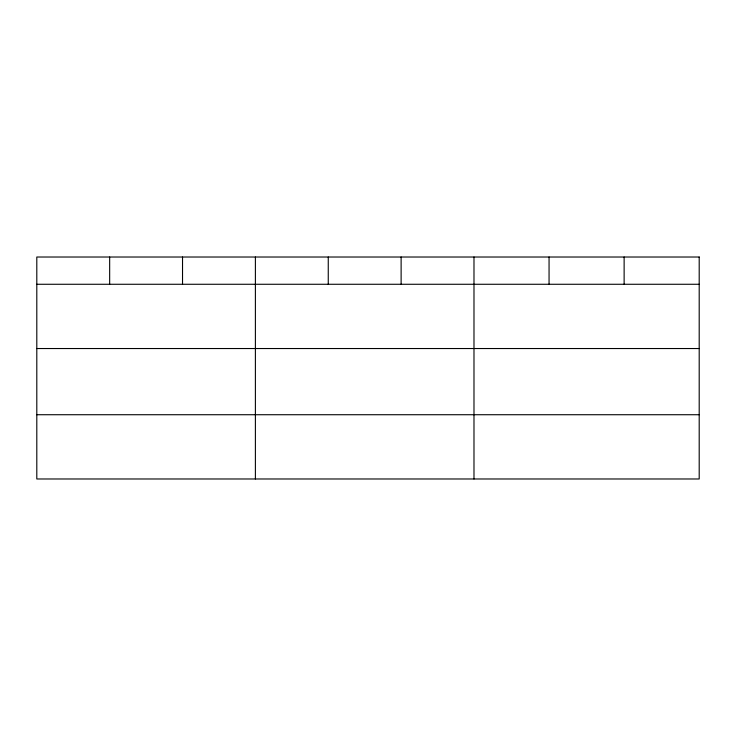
<?xml version="1.0" encoding="UTF-8"?>
<svg xmlns="http://www.w3.org/2000/svg" width="736" height="736" viewBox="0 0 736 736"><rect width="100%" height="100%" fill="white"/><g stroke="black" fill="none" stroke-linecap="round" stroke-linejoin="round"><path stroke-width="1.1" d="M36.8 284.271L699.2 284.271M36.8 348.533L699.2 348.533M36.8 414.727L699.2 414.727M624.128 257.02L624.128 284.271M549.056 257.02L549.056 284.271M473.984 257.02L473.984 478.98M401.12 257.02L401.12 284.271M328.256 257.02L328.256 284.271M255.392 257.02L255.392 478.98M182.528 257.02L182.528 284.271M109.664 257.02L109.664 284.271M699.2 257.02L36.8 257.02L36.8 478.98L699.2 478.98L699.2 257.02"/></g></svg>
